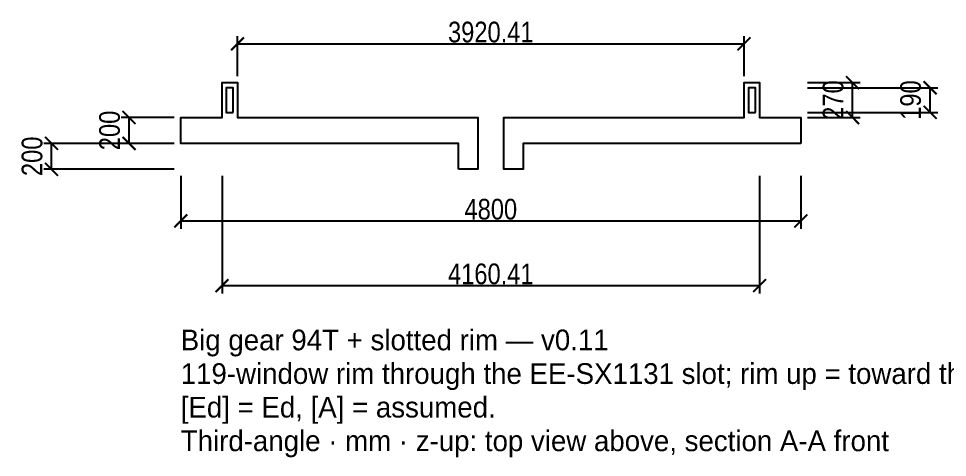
# Model space of a CAD drawing. Header units: millimetres. Extents: x -37 to 135, y -32 to 86.
# Drawn here: x -36.5 to 35.3, y -32.3 to 1.6 of the extents above; entities that cross this region are included whole.
import ezdxf

# ---------------------------------------------------------------- set-up
doc = ezdxf.new("R2010")
doc.units = ezdxf.units.MM
for name, color, linetype in [('DIMS', 3, 'CONTINUOUS'), ('TEXT', 7, 'CONTINUOUS'), ('VISIBLE', 7, 'CONTINUOUS')]:
    doc.layers.add(name, color=color, linetype=linetype)
doc.styles.add('OpenSansCondensed-Light', font='OpenSansCondensed-Light.ttf')
doc.dimstyles.new('EZDXF', dxfattribs={"dimtxt": 0.25, "dimasz": 0.175, "dimexe": 0.375, "dimexo": 0.125, "dimgap": 0.1, "dimtad": 1, "dimlfac": 100, "dimzin": 12, "dimdsep": 46, "dimtxsty": 'OpenSansCondensed-Light', "dimblk": 'ARCHTICK', "dimcen": 2.5, "dimazin": 3, "dimtfac": 0.5, "dimtmove": 2, "dimatfit": 3})

# ---------------------------------------------------------------- blocks, each defined once
blk = doc.blocks.new('_ARCHTICK')
at = {"color": 0, "linetype": 'BYBLOCK', "const_width": 0.15}
blk.add_lwpolyline([(-0.5, -0.5), (0.5, 0.5)], dxfattribs=at)

msp = doc.modelspace()

# ---------------------------------------------------------------- linework, layer by layer
at = {"layer": 'VISIBLE'}
for points in [[(-2.5, -10.01), (-2.5, -8.01), (-23.99936, -8.01), (-23.99936, -6.01), (-20.80207, -6.01), (-20.80207, -3.31), (-19.60207, -3.31), (-19.60207, -6.01), (-1, -6.01), (-1, -10.01), (-2.5, -10.01)], [(23.99936, -8.01), (2.5, -8.01), (2.5, -10.01), (1, -10.01), (1, -6.01), (19.60207, -6.01), (19.60207, -3.31), (20.80207, -3.31), (20.80207, -6.01), (23.99936, -6.01), (23.99936, -8.01)], [(-19.93714, -5.61), (-19.93714, -3.71), (-20.48479, -3.71), (-20.48479, -5.61), (-19.93714, -5.61)], [(20.48479, -5.61), (20.48479, -3.71), (19.93714, -3.71), (19.93714, -5.61), (20.48479, -5.61)]]:
    msp.add_lwpolyline(points, dxfattribs=at)

# ---------------------------------------------------------------- texts
at = {"layer": 'TEXT'}
for s, p in [('Big gear 94T + slotted rim — v0.11', (-23.99936, -24.01)), ('119-window rim through the EE-SX1131 slot; rim up = toward the PCB.', (-23.99936, -26.61)), ('[Ed] = Ed, [A] = assumed.', (-23.99936, -29.21)), ('Third-angle · mm · z-up: top view above, section A-A front', (-23.99936, -31.81))]:
    msp.add_text(s, height=1.6, dxfattribs=at).set_placement(p)

# ---------------------------------------------------------------- dimensions: what is measured, and where the dimension line sits
at = {"layer": 'DIMS'}
for base, p1, p2 in [((-19.60207, -0.31), (-19.60207, -3.31), (19.60207, -3.31)), ((-24, -14.01), (-24, -10.01), (24, -10.01)), ((-20.80207, -19.01), (-20.80207, -10.01), (20.80207, -10.01))]:
    msp.add_linear_dim(base=base, p1=p1, p2=p2, dimstyle='EZDXF', override={"dimtxt": 1.6, "dimasz": 1, "dimexe": 0.6, "dimexo": 0.5, "dimdec": 2}, dxfattribs=at).render()
for base, p1, p2 in [((28, -6.01), (24, -6.01), (24, -3.31)), ((34, -5.61), (24, -5.61), (24, -3.71)), ((-28, -8.01), (-24, -8.01), (-24, -6.01)), ((-34, -10.01), (-24, -10.01), (-24, -8.01))]:
    msp.add_linear_dim(base=base, p1=p1, p2=p2, angle=90, dimstyle='EZDXF', override={"dimtxt": 1.6, "dimasz": 1, "dimexe": 0.6, "dimexo": 0.5, "dimdec": 2}, dxfattribs=at).render()

doc.saveas('drawing.dxf')
